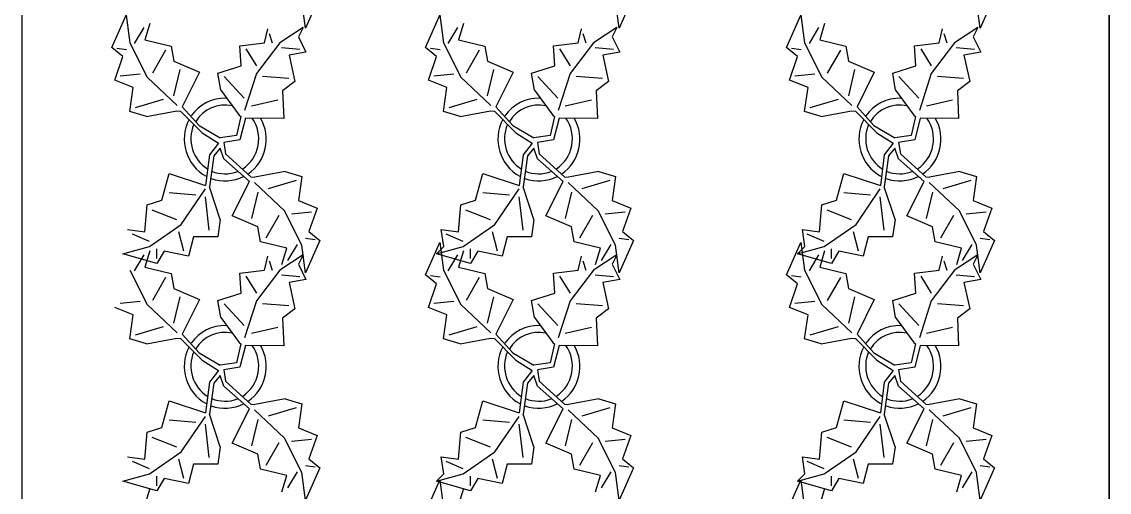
# Model space of a CAD drawing. Header units: inches. Extents: x 8624 to 20537, y 780 to 7738.
# Drawn here: x 17139.8 to 17297.6, y 1919.2 to 1987.5 of the extents above; entities that cross this region are included whole.
import ezdxf

# ---------------------------------------------------------------- set-up
doc = ezdxf.new("R2010")
doc.units = ezdxf.units.IN
doc.header["$MEASUREMENT"] = 0

msp = doc.modelspace()

# ---------------------------------------------------------------- linework, layer by layer
for p, q in [((17139.85, 2729.61), (17139.85, 1318.98)), ((17297.59, 2729.61), (17297.59, 1331.61))]:
    msp.add_line(p, q)
at = {"color": 73}
msp.add_line((17297.59, 1331.61), (17297.59, 2030.61), dxfattribs=at)
at = {"color": 114, "linetype": 'Continuous'}
for p, q in [((17183.09, 1991.29), (17181, 1986.58)), ((17228.59, 1991.29), (17226.5, 1986.58)), ((17280.96, 1991.29), (17278.87, 1986.58)), ((17181, 1986.58), (17180.49, 1990.58)), ((17226.5, 1986.58), (17225.99, 1990.58)), ((17278.87, 1986.58), (17278.36, 1990.58)), ((17152.92, 1983.77), (17155, 1988.48)), ((17155, 1988.48), (17155.51, 1984.48)), ((17198.42, 1983.77), (17200.5, 1988.48)), ((17200.5, 1988.48), (17201.01, 1984.48)), ((17250.79, 1983.77), (17252.88, 1988.48)), ((17252.88, 1988.48), (17253.39, 1984.48)), ((17156.21, 1984.38), (17157.61, 1986.68)), ((17158.41, 1987.28), (17157.71, 1984.88)), ((17175.05, 1984.47), (17175.52, 1986.48)), ((17180.66, 1986.67), (17177.29, 1984.46)), ((17180.66, 1986.67), (17179.98, 1985.33)), ((17201.71, 1984.38), (17203.11, 1986.68)), ((17203.91, 1987.28), (17203.21, 1984.88)), ((17220.55, 1984.47), (17221.02, 1986.48)), ((17226.16, 1986.67), (17222.79, 1984.46)), ((17226.16, 1986.67), (17225.48, 1985.33)), ((17254.09, 1984.38), (17255.48, 1986.68)), ((17256.28, 1987.28), (17255.59, 1984.88)), ((17272.93, 1984.47), (17273.39, 1986.48)), ((17278.53, 1986.67), (17275.16, 1984.46)), ((17278.53, 1986.67), (17277.85, 1985.33)), ((17155.51, 1984.48), (17158.02, 1979.48)), ((17157.71, 1984.88), (17161.51, 1983.99)), ((17171.47, 1984.05), (17175.05, 1984.47)), ((17177.29, 1984.46), (17173.9, 1980.01)), ((17175.73, 1985.81), (17176.17, 1984.47)), ((17179.98, 1985.33), (17181.08, 1983.09)), ((17201.01, 1984.48), (17203.52, 1979.48)), ((17203.21, 1984.88), (17207.01, 1983.99)), ((17216.97, 1984.05), (17220.55, 1984.47)), ((17222.79, 1984.46), (17219.4, 1980.01)), ((17221.23, 1985.81), (17221.67, 1984.47)), ((17225.48, 1985.33), (17226.58, 1983.09)), ((17253.39, 1984.48), (17255.9, 1979.48)), ((17255.59, 1984.88), (17259.39, 1983.99)), ((17269.35, 1984.05), (17272.93, 1984.47)), ((17275.16, 1984.46), (17271.78, 1980.01)), ((17273.61, 1985.81), (17274.04, 1984.47)), ((17277.85, 1985.33), (17278.95, 1983.09)), ((17154.52, 1982.47), (17152.92, 1983.77)), ((17153.62, 1983.67), (17155.02, 1983.48)), ((17160.72, 1983.39), (17158.82, 1980.08)), ((17161.51, 1983.99), (17161.92, 1981.79)), ((17171.67, 1981.15), (17171.47, 1984.05)), ((17172.36, 1983.6), (17173.91, 1981.13)), ((17177.51, 1983.78), (17180.19, 1983.54)), ((17181.08, 1983.09), (17178.62, 1982.66)), ((17200.02, 1982.47), (17198.42, 1983.77)), ((17199.12, 1983.67), (17200.52, 1983.48)), ((17206.22, 1983.39), (17204.32, 1980.08)), ((17207.01, 1983.99), (17207.42, 1981.79)), ((17217.17, 1981.15), (17216.97, 1984.05)), ((17217.86, 1983.6), (17219.41, 1981.13)), ((17223.01, 1983.78), (17225.69, 1983.54)), ((17226.58, 1983.09), (17224.12, 1982.66)), ((17252.39, 1982.47), (17250.79, 1983.77)), ((17251.49, 1983.67), (17252.89, 1983.48)), ((17258.59, 1983.39), (17256.7, 1980.08)), ((17259.39, 1983.99), (17259.79, 1981.79)), ((17269.55, 1981.15), (17269.35, 1984.05)), ((17270.24, 1983.6), (17271.78, 1981.13)), ((17275.38, 1983.78), (17278.06, 1983.54)), ((17278.95, 1983.09), (17276.49, 1982.66)), ((17153.33, 1979.07), (17154.52, 1982.47)), ((17161.92, 1981.79), (17165.62, 1980.2)), ((17178.62, 1982.66), (17179.48, 1978.85)), ((17198.83, 1979.07), (17200.02, 1982.47)), ((17207.42, 1981.79), (17211.12, 1980.2)), ((17224.12, 1982.66), (17224.98, 1978.85)), ((17251.2, 1979.07), (17252.39, 1982.47)), ((17259.79, 1981.79), (17263.5, 1980.2)), ((17276.49, 1982.66), (17277.36, 1978.85)), ((17154.12, 1979.67), (17157.02, 1979.98)), ((17161.93, 1976.79), (17162.82, 1980.59)), ((17165.62, 1980.2), (17163.13, 1975.19)), ((17168.31, 1980.05), (17171.67, 1981.15)), ((17168.74, 1977.59), (17168.31, 1980.05)), ((17173.9, 1980.01), (17172.17, 1974.66)), ((17199.62, 1979.67), (17202.52, 1979.98)), ((17207.43, 1976.79), (17208.32, 1980.59)), ((17211.12, 1980.2), (17208.63, 1975.19)), ((17213.81, 1980.05), (17217.17, 1981.15)), ((17214.24, 1977.59), (17213.81, 1980.05)), ((17219.4, 1980.01), (17217.67, 1974.66)), ((17252, 1979.67), (17254.9, 1979.98)), ((17259.8, 1976.79), (17260.7, 1980.59)), ((17263.5, 1980.2), (17261.01, 1975.19)), ((17266.19, 1980.05), (17269.55, 1981.15)), ((17266.61, 1977.59), (17266.19, 1980.05)), ((17271.78, 1980.01), (17270.05, 1974.66)), ((17156.03, 1977.98), (17153.33, 1979.07)), ((17158.02, 1979.48), (17162.37, 1975.37)), ((17169.2, 1979.6), (17172.09, 1976.45)), ((17178.59, 1979.3), (17174.79, 1979.56)), ((17179.48, 1978.85), (17177.68, 1977.52)), ((17201.53, 1977.98), (17198.83, 1979.07)), ((17203.52, 1979.48), (17207.87, 1975.37)), ((17214.7, 1979.6), (17217.59, 1976.45)), ((17224.09, 1979.3), (17220.29, 1979.56)), ((17224.98, 1978.85), (17223.18, 1977.52)), ((17253.9, 1977.98), (17251.2, 1979.07)), ((17255.9, 1979.48), (17260.24, 1975.37)), ((17267.08, 1979.6), (17269.96, 1976.45)), ((17276.47, 1979.3), (17272.67, 1979.56)), ((17277.36, 1978.85), (17275.56, 1977.52)), ((17155.54, 1974.48), (17156.03, 1977.98)), ((17168.74, 1977.59), (17171.4, 1973.99)), ((17177.68, 1977.52), (17177.88, 1973.5)), ((17201.04, 1974.48), (17201.53, 1977.98)), ((17214.24, 1977.59), (17216.9, 1973.99)), ((17223.18, 1977.52), (17223.38, 1973.5)), ((17253.41, 1974.48), (17253.9, 1977.98)), ((17266.61, 1977.59), (17269.27, 1973.99)), ((17275.56, 1977.52), (17275.75, 1973.5)), ((17156.33, 1975.08), (17160.43, 1976.29)), ((17165.57, 1972.49), (17163.13, 1975.19)), ((17173.19, 1975.32), (17177, 1976.19)), ((17201.83, 1975.08), (17205.93, 1976.29)), ((17211.07, 1972.49), (17208.63, 1975.19)), ((17218.69, 1975.32), (17222.5, 1976.19)), ((17254.21, 1975.08), (17258.31, 1976.29)), ((17263.44, 1972.49), (17261.01, 1975.19)), ((17271.07, 1975.32), (17274.88, 1976.19)), ((17157.94, 1973.78), (17155.54, 1974.48)), ((17157.94, 1973.78), (17162.34, 1974.59)), ((17162.34, 1974.59), (17162.9, 1974.53)), ((17162.9, 1974.53), (17166.02, 1971.4)), ((17171.62, 1973.77), (17170.98, 1971)), ((17171.4, 1973.99), (17171.62, 1973.77)), ((17172.29, 1973.54), (17171.5, 1970.39)), ((17177.88, 1973.5), (17172.29, 1973.54)), ((17203.44, 1973.78), (17201.04, 1974.48)), ((17203.44, 1973.78), (17207.84, 1974.59)), ((17207.84, 1974.59), (17208.4, 1974.53)), ((17208.4, 1974.53), (17211.52, 1971.4)), ((17217.12, 1973.77), (17216.48, 1971)), ((17216.9, 1973.99), (17217.12, 1973.77)), ((17217.79, 1973.54), (17217, 1970.39)), ((17223.38, 1973.5), (17217.79, 1973.54)), ((17255.81, 1973.78), (17253.41, 1974.48)), ((17255.81, 1973.78), (17260.21, 1974.59)), ((17260.21, 1974.59), (17260.78, 1974.53)), ((17260.78, 1974.53), (17263.9, 1971.4)), ((17269.49, 1973.77), (17268.85, 1971)), ((17269.27, 1973.99), (17269.49, 1973.77)), ((17270.16, 1973.54), (17269.37, 1970.39)), ((17275.75, 1973.5), (17270.16, 1973.54)), ((17165.57, 1972.49), (17168.63, 1970.69)), ((17211.07, 1972.49), (17214.13, 1970.69)), ((17263.44, 1972.49), (17266.5, 1970.69)), ((17166.02, 1971.4), (17168.37, 1969.88)), ((17170.98, 1971), (17168.63, 1970.69)), ((17171.5, 1970.39), (17169.15, 1969.98)), ((17170.98, 1971), (17170.98, 1971)), ((17211.52, 1971.4), (17213.87, 1969.88)), ((17216.48, 1971), (17214.13, 1970.69)), ((17217, 1970.39), (17214.65, 1969.98)), ((17216.48, 1971), (17216.48, 1971)), ((17263.9, 1971.4), (17266.24, 1969.88)), ((17268.85, 1971), (17266.5, 1970.69)), ((17269.37, 1970.39), (17267.03, 1969.98)), ((17268.85, 1971), (17268.85, 1971)), ((17168.37, 1969.88), (17167.09, 1968.22)), ((17168.63, 1969.17), (17167.72, 1968.05)), ((17169.15, 1967.64), (17168.63, 1969.17)), ((17169.15, 1969.98), (17169.41, 1968.35)), ((17213.87, 1969.88), (17212.59, 1968.22)), ((17214.13, 1969.17), (17213.22, 1968.05)), ((17214.65, 1967.64), (17214.13, 1969.17)), ((17214.65, 1969.98), (17214.91, 1968.35)), ((17266.24, 1969.88), (17264.96, 1968.22)), ((17266.5, 1969.17), (17265.59, 1968.05)), ((17267.03, 1967.64), (17266.5, 1969.17)), ((17267.03, 1969.98), (17267.29, 1968.35)), ((17167.09, 1968.22), (17166.52, 1963.76)), ((17167.72, 1968.05), (17167.07, 1963.57)), ((17172.87, 1964.36), (17169.15, 1967.64)), ((17169.41, 1968.35), (17173.1, 1965.03)), ((17212.59, 1968.22), (17212.02, 1963.76)), ((17213.22, 1968.05), (17212.57, 1963.57)), ((17218.37, 1964.36), (17214.65, 1967.64)), ((17214.91, 1968.35), (17218.6, 1965.03)), ((17264.96, 1968.22), (17264.39, 1963.76)), ((17265.59, 1968.05), (17264.94, 1963.57)), ((17270.74, 1964.36), (17267.03, 1967.64)), ((17267.29, 1968.35), (17270.97, 1965.03)), ((17160.16, 1961.64), (17161.22, 1965.52)), ((17161.22, 1965.52), (17166.52, 1963.76)), ((17178.06, 1965.78), (17173.67, 1964.97)), ((17178.06, 1965.78), (17180.47, 1965.08)), ((17205.66, 1961.64), (17206.72, 1965.52)), ((17206.72, 1965.52), (17212.02, 1963.76)), ((17223.56, 1965.78), (17219.17, 1964.97)), ((17223.56, 1965.78), (17225.97, 1965.08)), ((17258.03, 1961.64), (17259.09, 1965.52)), ((17259.09, 1965.52), (17264.39, 1963.76)), ((17275.94, 1965.78), (17271.54, 1964.97)), ((17275.94, 1965.78), (17278.34, 1965.08)), ((17170.38, 1959.36), (17172.87, 1964.36)), ((17173.1, 1965.03), (17173.67, 1964.97)), ((17177.98, 1960.08), (17173.59, 1964.18)), ((17179.67, 1964.48), (17175.57, 1963.27)), ((17180.47, 1965.08), (17179.97, 1961.58)), ((17215.88, 1959.36), (17218.37, 1964.36)), ((17218.6, 1965.03), (17219.17, 1964.97)), ((17223.48, 1960.08), (17219.09, 1964.18)), ((17225.17, 1964.48), (17221.07, 1963.27)), ((17225.97, 1965.08), (17225.47, 1961.58)), ((17268.25, 1959.36), (17270.74, 1964.36)), ((17270.97, 1965.03), (17271.54, 1964.97)), ((17275.85, 1960.08), (17271.46, 1964.18)), ((17277.54, 1964.48), (17273.44, 1963.27)), ((17278.34, 1965.08), (17277.85, 1961.58)), ((17165.11, 1962.34), (17161.22, 1962.7)), ((17162.98, 1958.1), (17166.51, 1963.25)), ((17168.64, 1958.81), (17167.07, 1963.57)), ((17174.07, 1962.77), (17173.18, 1958.96)), ((17210.61, 1962.34), (17206.72, 1962.7)), ((17208.48, 1958.1), (17212.01, 1963.25)), ((17214.14, 1958.81), (17212.57, 1963.57)), ((17219.57, 1962.77), (17218.68, 1958.96)), ((17262.98, 1962.34), (17259.09, 1962.7)), ((17260.86, 1958.1), (17264.38, 1963.25)), ((17266.52, 1958.81), (17264.94, 1963.57)), ((17271.94, 1962.77), (17271.05, 1958.96)), ((17157.68, 1957.04), (17158.03, 1960.93)), ((17158.03, 1960.93), (17160.16, 1961.64)), ((17166.44, 1962.11), (17167.01, 1957.27)), ((17179.97, 1961.58), (17182.68, 1960.49)), ((17203.18, 1957.04), (17203.53, 1960.93)), ((17203.53, 1960.93), (17205.66, 1961.64)), ((17211.94, 1962.11), (17212.51, 1957.27)), ((17225.47, 1961.58), (17228.18, 1960.49)), ((17255.56, 1957.04), (17255.91, 1960.93)), ((17255.91, 1960.93), (17258.03, 1961.64)), ((17264.31, 1962.11), (17264.89, 1957.27)), ((17277.85, 1961.58), (17280.55, 1960.49)), ((17158.74, 1960.22), (17162.28, 1958.81)), ((17174.08, 1957.77), (17170.38, 1959.36)), ((17175.29, 1956.17), (17177.18, 1959.47)), ((17180.49, 1955.08), (17177.98, 1960.08)), ((17181.88, 1959.88), (17178.98, 1959.58)), ((17182.68, 1960.49), (17181.48, 1957.08)), ((17204.24, 1960.22), (17207.78, 1958.81)), ((17219.58, 1957.77), (17215.88, 1959.36)), ((17220.79, 1956.17), (17222.68, 1959.47)), ((17225.99, 1955.08), (17223.48, 1960.08)), ((17227.38, 1959.88), (17224.48, 1959.58)), ((17228.18, 1960.49), (17226.98, 1957.08)), ((17256.62, 1960.22), (17260.15, 1958.81)), ((17271.96, 1957.77), (17268.25, 1959.36)), ((17273.16, 1956.17), (17275.05, 1959.47)), ((17278.36, 1955.08), (17275.85, 1960.08)), ((17279.75, 1959.88), (17276.85, 1959.58)), ((17280.55, 1960.49), (17279.36, 1957.08)), ((17158.39, 1954.92), (17162.98, 1958.1)), ((17168.64, 1958.81), (17168.29, 1956.33)), ((17174.49, 1955.57), (17174.08, 1957.77)), ((17203.89, 1954.92), (17208.48, 1958.1)), ((17214.14, 1958.81), (17213.79, 1956.33)), ((17219.99, 1955.57), (17219.58, 1957.77)), ((17256.26, 1954.92), (17260.86, 1958.1)), ((17266.52, 1958.81), (17266.16, 1956.33)), ((17272.36, 1955.57), (17271.96, 1957.77)), ((17155.21, 1957.39), (17157.68, 1957.04)), ((17158.39, 1955.62), (17155.91, 1956.69)), ((17163.34, 1954.21), (17162.63, 1957.04)), ((17164.75, 1956.33), (17164.05, 1953.5)), ((17168.29, 1956.33), (17164.75, 1956.33)), ((17182.39, 1955.89), (17180.99, 1956.08)), ((17181.48, 1957.08), (17183.09, 1955.79)), ((17200.71, 1957.39), (17203.18, 1957.04)), ((17201.06, 1954.92), (17200.71, 1957.39)), ((17203.89, 1955.62), (17201.41, 1956.69)), ((17208.84, 1954.21), (17208.13, 1957.04)), ((17210.25, 1956.33), (17209.55, 1953.5)), ((17213.79, 1956.33), (17210.25, 1956.33)), ((17227.89, 1955.89), (17226.49, 1956.08)), ((17226.98, 1957.08), (17228.59, 1955.79)), ((17253.08, 1957.39), (17255.56, 1957.04)), ((17253.43, 1954.92), (17253.08, 1957.39)), ((17256.26, 1955.62), (17253.79, 1956.69)), ((17261.21, 1954.21), (17260.5, 1957.04)), ((17262.63, 1956.33), (17261.92, 1953.5)), ((17266.16, 1956.33), (17262.63, 1956.33)), ((17280.26, 1955.89), (17278.86, 1956.08)), ((17279.36, 1957.08), (17280.96, 1955.79)), ((17154.5, 1953.86), (17158.39, 1954.92)), ((17159.45, 1953.15), (17159.45, 1954.56)), ((17178.29, 1954.68), (17174.49, 1955.57)), ((17177.59, 1952.27), (17178.29, 1954.68)), ((17179.79, 1955.18), (17178.39, 1952.88)), ((17181, 1951.08), (17180.49, 1955.08)), ((17183.09, 1955.79), (17181, 1951.08)), ((17198.42, 1950.77), (17200.5, 1955.48)), ((17200, 1953.86), (17203.89, 1954.92)), ((17200, 1953.86), (17201.06, 1954.92)), ((17200.5, 1955.48), (17201.01, 1951.48)), ((17204.95, 1953.15), (17204.95, 1954.56)), ((17223.79, 1954.68), (17219.99, 1955.57)), ((17223.09, 1952.27), (17223.79, 1954.68)), ((17225.29, 1955.18), (17223.89, 1952.88)), ((17226.5, 1951.08), (17225.99, 1955.08)), ((17228.59, 1955.79), (17226.5, 1951.08)), ((17250.79, 1950.77), (17252.88, 1955.48)), ((17252.37, 1953.86), (17256.26, 1954.92)), ((17252.37, 1953.86), (17253.43, 1954.92)), ((17252.88, 1955.48), (17253.39, 1951.48)), ((17257.32, 1953.15), (17257.32, 1954.56)), ((17276.16, 1954.68), (17272.36, 1955.57)), ((17275.47, 1952.27), (17276.16, 1954.68)), ((17277.66, 1955.18), (17276.27, 1952.88)), ((17278.87, 1951.08), (17278.36, 1955.08)), ((17280.96, 1955.79), (17278.87, 1951.08)), ((17159.45, 1952.44), (17154.5, 1953.86)), ((17156.21, 1951.38), (17157.61, 1953.68)), ((17158.41, 1954.28), (17157.71, 1951.88)), ((17160.51, 1954.21), (17159.45, 1952.44)), ((17164.05, 1953.5), (17160.51, 1954.21)), ((17175.05, 1951.47), (17175.52, 1953.48)), ((17180.66, 1953.67), (17177.29, 1951.46)), ((17180.66, 1953.67), (17179.98, 1952.33)), ((17204.95, 1952.44), (17200, 1953.86)), ((17201.71, 1951.38), (17203.11, 1953.68)), ((17203.91, 1954.28), (17203.21, 1951.88)), ((17206.01, 1954.21), (17204.95, 1952.44)), ((17209.55, 1953.5), (17206.01, 1954.21)), ((17220.55, 1951.47), (17221.02, 1953.48)), ((17226.16, 1953.67), (17222.79, 1951.46)), ((17226.16, 1953.67), (17225.48, 1952.33)), ((17257.32, 1952.44), (17252.37, 1953.86)), ((17254.09, 1951.38), (17255.48, 1953.68)), ((17256.28, 1954.28), (17255.59, 1951.88)), ((17258.38, 1954.21), (17257.32, 1952.44)), ((17261.92, 1953.5), (17258.38, 1954.21)), ((17272.93, 1951.47), (17273.39, 1953.48)), ((17278.53, 1953.67), (17275.16, 1951.46)), ((17278.53, 1953.67), (17277.85, 1952.33)), ((17155.51, 1951.48), (17158.02, 1946.48)), ((17157.71, 1951.88), (17161.51, 1950.99)), ((17171.47, 1951.05), (17175.05, 1951.47)), ((17177.29, 1951.46), (17173.9, 1947.01)), ((17175.73, 1952.81), (17176.17, 1951.47)), ((17179.98, 1952.33), (17181.08, 1950.09)), ((17201.01, 1951.48), (17203.52, 1946.48)), ((17203.21, 1951.88), (17207.01, 1950.99)), ((17216.97, 1951.05), (17220.55, 1951.47)), ((17222.79, 1951.46), (17219.4, 1947.01)), ((17221.23, 1952.81), (17221.67, 1951.47)), ((17225.48, 1952.33), (17226.58, 1950.09)), ((17253.39, 1951.48), (17255.9, 1946.48)), ((17255.59, 1951.88), (17259.39, 1950.99)), ((17269.35, 1951.05), (17272.93, 1951.47)), ((17275.16, 1951.46), (17271.78, 1947.01)), ((17273.61, 1952.81), (17274.04, 1951.47)), ((17277.85, 1952.33), (17278.95, 1950.09)), ((17160.72, 1950.39), (17158.82, 1947.08)), ((17161.51, 1950.99), (17161.92, 1948.79)), ((17171.67, 1948.15), (17171.47, 1951.05)), ((17172.36, 1950.6), (17173.91, 1948.13)), ((17177.51, 1950.78), (17180.19, 1950.54)), ((17181.08, 1950.09), (17178.62, 1949.66)), ((17200.02, 1949.47), (17198.42, 1950.77)), ((17199.12, 1950.67), (17200.52, 1950.48)), ((17206.22, 1950.39), (17204.32, 1947.08)), ((17207.01, 1950.99), (17207.42, 1948.79)), ((17217.17, 1948.15), (17216.97, 1951.05)), ((17217.86, 1950.6), (17219.41, 1948.13)), ((17223.01, 1950.78), (17225.69, 1950.54)), ((17226.58, 1950.09), (17224.12, 1949.66)), ((17252.39, 1949.47), (17250.79, 1950.77)), ((17251.49, 1950.67), (17252.89, 1950.48)), ((17258.59, 1950.39), (17256.7, 1947.08)), ((17259.39, 1950.99), (17259.79, 1948.79)), ((17269.55, 1948.15), (17269.35, 1951.05)), ((17270.24, 1950.6), (17271.78, 1948.13)), ((17275.38, 1950.78), (17278.06, 1950.54)), ((17278.95, 1950.09), (17276.49, 1949.66)), ((17161.92, 1948.79), (17165.62, 1947.2)), ((17168.31, 1947.05), (17171.67, 1948.15)), ((17178.62, 1949.66), (17179.48, 1945.85)), ((17198.83, 1946.07), (17200.02, 1949.47)), ((17207.42, 1948.79), (17211.12, 1947.2)), ((17213.81, 1947.05), (17217.17, 1948.15)), ((17224.12, 1949.66), (17224.98, 1945.85)), ((17251.2, 1946.07), (17252.39, 1949.47)), ((17259.79, 1948.79), (17263.5, 1947.2)), ((17266.19, 1947.05), (17269.55, 1948.15)), ((17276.49, 1949.66), (17277.36, 1945.85)), ((17154.12, 1946.67), (17157.02, 1946.98)), ((17161.93, 1943.79), (17162.82, 1947.59)), ((17165.62, 1947.2), (17163.13, 1942.19)), ((17168.74, 1944.59), (17168.31, 1947.05)), ((17169.2, 1946.6), (17172.09, 1943.45)), ((17173.9, 1947.01), (17172.17, 1941.66)), ((17199.62, 1946.67), (17202.52, 1946.98)), ((17207.43, 1943.79), (17208.32, 1947.59)), ((17211.12, 1947.2), (17208.63, 1942.19)), ((17214.24, 1944.59), (17213.81, 1947.05)), ((17214.7, 1946.6), (17217.59, 1943.45)), ((17219.4, 1947.01), (17217.67, 1941.66)), ((17252, 1946.67), (17254.9, 1946.98)), ((17259.8, 1943.79), (17260.7, 1947.59)), ((17263.5, 1947.2), (17261.01, 1942.19)), ((17266.61, 1944.59), (17266.19, 1947.05)), ((17267.08, 1946.6), (17269.96, 1943.45)), ((17271.78, 1947.01), (17270.05, 1941.66)), ((17156.03, 1944.98), (17153.33, 1946.07)), ((17158.02, 1946.48), (17162.37, 1942.37)), ((17178.59, 1946.3), (17174.79, 1946.56)), ((17179.48, 1945.85), (17177.68, 1944.52)), ((17201.53, 1944.98), (17198.83, 1946.07)), ((17203.52, 1946.48), (17207.87, 1942.37)), ((17224.09, 1946.3), (17220.29, 1946.56)), ((17224.98, 1945.85), (17223.18, 1944.52)), ((17253.9, 1944.98), (17251.2, 1946.07)), ((17255.9, 1946.48), (17260.24, 1942.37)), ((17276.47, 1946.3), (17272.67, 1946.56)), ((17277.36, 1945.85), (17275.56, 1944.52)), ((17155.54, 1941.48), (17156.03, 1944.98)), ((17168.74, 1944.59), (17171.4, 1940.99)), ((17177.68, 1944.52), (17177.88, 1940.5)), ((17201.04, 1941.48), (17201.53, 1944.98)), ((17214.24, 1944.59), (17216.9, 1940.99)), ((17223.18, 1944.52), (17223.38, 1940.5)), ((17253.41, 1941.48), (17253.9, 1944.98)), ((17266.61, 1944.59), (17269.27, 1940.99)), ((17275.56, 1944.52), (17275.75, 1940.5)), ((17156.33, 1942.08), (17160.43, 1943.29)), ((17165.57, 1939.49), (17163.13, 1942.19)), ((17173.19, 1942.32), (17177, 1943.19)), ((17201.83, 1942.08), (17205.93, 1943.29)), ((17211.07, 1939.49), (17208.63, 1942.19)), ((17218.69, 1942.32), (17222.5, 1943.19)), ((17254.21, 1942.08), (17258.31, 1943.29)), ((17263.44, 1939.49), (17261.01, 1942.19)), ((17271.07, 1942.32), (17274.88, 1943.19)), ((17157.94, 1940.78), (17155.54, 1941.48)), ((17157.94, 1940.78), (17162.34, 1941.59)), ((17162.34, 1941.59), (17162.9, 1941.53)), ((17162.9, 1941.53), (17166.02, 1938.4)), ((17171.62, 1940.77), (17170.98, 1938)), ((17171.4, 1940.99), (17171.62, 1940.77)), ((17172.29, 1940.54), (17171.5, 1937.39)), ((17177.88, 1940.5), (17172.29, 1940.54)), ((17203.44, 1940.78), (17201.04, 1941.48)), ((17203.44, 1940.78), (17207.84, 1941.59)), ((17207.84, 1941.59), (17208.4, 1941.53)), ((17208.4, 1941.53), (17211.52, 1938.4)), ((17217.12, 1940.77), (17216.48, 1938)), ((17216.9, 1940.99), (17217.12, 1940.77)), ((17217.79, 1940.54), (17217, 1937.39)), ((17223.38, 1940.5), (17217.79, 1940.54)), ((17255.81, 1940.78), (17253.41, 1941.48)), ((17255.81, 1940.78), (17260.21, 1941.59)), ((17260.21, 1941.59), (17260.78, 1941.53)), ((17260.78, 1941.53), (17263.9, 1938.4)), ((17269.49, 1940.77), (17268.85, 1938)), ((17269.27, 1940.99), (17269.49, 1940.77)), ((17270.16, 1940.54), (17269.37, 1937.39)), ((17275.75, 1940.5), (17270.16, 1940.54)), ((17165.57, 1939.49), (17168.63, 1937.69)), ((17211.07, 1939.49), (17214.13, 1937.69)), ((17263.44, 1939.49), (17266.5, 1937.69)), ((17166.02, 1938.4), (17168.37, 1936.88)), ((17170.98, 1938), (17168.63, 1937.69)), ((17171.5, 1937.39), (17169.15, 1936.98)), ((17170.98, 1938), (17170.98, 1938)), ((17211.52, 1938.4), (17213.87, 1936.88)), ((17216.48, 1938), (17214.13, 1937.69)), ((17217, 1937.39), (17214.65, 1936.98)), ((17216.48, 1938), (17216.48, 1938)), ((17263.9, 1938.4), (17266.24, 1936.88)), ((17268.85, 1938), (17266.5, 1937.69)), ((17269.37, 1937.39), (17267.03, 1936.98)), ((17268.85, 1938), (17268.85, 1938)), ((17168.37, 1936.88), (17167.09, 1935.22)), ((17168.63, 1936.17), (17167.72, 1935.05)), ((17169.15, 1934.64), (17168.63, 1936.17)), ((17169.15, 1936.98), (17169.41, 1935.35)), ((17213.87, 1936.88), (17212.59, 1935.22)), ((17214.13, 1936.17), (17213.22, 1935.05)), ((17214.65, 1934.64), (17214.13, 1936.17)), ((17214.65, 1936.98), (17214.91, 1935.35)), ((17266.24, 1936.88), (17264.96, 1935.22)), ((17266.5, 1936.17), (17265.59, 1935.05)), ((17267.03, 1934.64), (17266.5, 1936.17)), ((17267.03, 1936.98), (17267.29, 1935.35)), ((17167.09, 1935.22), (17166.52, 1930.76)), ((17167.72, 1935.05), (17167.07, 1930.57)), ((17172.87, 1931.36), (17169.15, 1934.64)), ((17169.41, 1935.35), (17173.1, 1932.03)), ((17212.59, 1935.22), (17212.02, 1930.76)), ((17213.22, 1935.05), (17212.57, 1930.57)), ((17218.37, 1931.36), (17214.65, 1934.64)), ((17214.91, 1935.35), (17218.6, 1932.03)), ((17264.96, 1935.22), (17264.39, 1930.76)), ((17265.59, 1935.05), (17264.94, 1930.57)), ((17270.74, 1931.36), (17267.03, 1934.64)), ((17267.29, 1935.35), (17270.97, 1932.03)), ((17160.16, 1928.64), (17161.22, 1932.52)), ((17161.22, 1932.52), (17166.52, 1930.76)), ((17178.06, 1932.78), (17173.67, 1931.97)), ((17178.06, 1932.78), (17180.47, 1932.08)), ((17205.66, 1928.64), (17206.72, 1932.52)), ((17206.72, 1932.52), (17212.02, 1930.76)), ((17223.56, 1932.78), (17219.17, 1931.97)), ((17223.56, 1932.78), (17225.97, 1932.08)), ((17258.03, 1928.64), (17259.09, 1932.52)), ((17259.09, 1932.52), (17264.39, 1930.76)), ((17275.94, 1932.78), (17271.54, 1931.97)), ((17275.94, 1932.78), (17278.34, 1932.08)), ((17170.38, 1926.36), (17172.87, 1931.36)), ((17173.1, 1932.03), (17173.67, 1931.97)), ((17177.98, 1927.08), (17173.59, 1931.18)), ((17179.67, 1931.48), (17175.57, 1930.27)), ((17180.47, 1932.08), (17179.97, 1928.58)), ((17215.88, 1926.36), (17218.37, 1931.36)), ((17218.6, 1932.03), (17219.17, 1931.97)), ((17223.48, 1927.08), (17219.09, 1931.18)), ((17225.17, 1931.48), (17221.07, 1930.27)), ((17225.97, 1932.08), (17225.47, 1928.58)), ((17268.25, 1926.36), (17270.74, 1931.36)), ((17270.97, 1932.03), (17271.54, 1931.97)), ((17275.85, 1927.08), (17271.46, 1931.18)), ((17277.54, 1931.48), (17273.44, 1930.27)), ((17278.34, 1932.08), (17277.85, 1928.58)), ((17165.11, 1929.34), (17161.22, 1929.7)), ((17162.98, 1925.1), (17166.51, 1930.25)), ((17168.64, 1925.81), (17167.07, 1930.57)), ((17174.07, 1929.77), (17173.18, 1925.96)), ((17210.61, 1929.34), (17206.72, 1929.7)), ((17208.48, 1925.1), (17212.01, 1930.25)), ((17214.14, 1925.81), (17212.57, 1930.57)), ((17219.57, 1929.77), (17218.68, 1925.96)), ((17262.98, 1929.34), (17259.09, 1929.7)), ((17260.86, 1925.1), (17264.38, 1930.25)), ((17266.52, 1925.81), (17264.94, 1930.57)), ((17271.94, 1929.77), (17271.05, 1925.96)), ((17157.68, 1924.04), (17158.03, 1927.93)), ((17158.03, 1927.93), (17160.16, 1928.64)), ((17166.44, 1929.11), (17167.01, 1924.27)), ((17179.97, 1928.58), (17182.68, 1927.49)), ((17203.18, 1924.04), (17203.53, 1927.93)), ((17203.53, 1927.93), (17205.66, 1928.64)), ((17211.94, 1929.11), (17212.51, 1924.27)), ((17225.47, 1928.58), (17228.18, 1927.49)), ((17255.56, 1924.04), (17255.91, 1927.93)), ((17255.91, 1927.93), (17258.03, 1928.64)), ((17264.31, 1929.11), (17264.89, 1924.27)), ((17277.85, 1928.58), (17280.55, 1927.49)), ((17158.74, 1927.22), (17162.28, 1925.81)), ((17174.08, 1924.77), (17170.38, 1926.36)), ((17175.29, 1923.17), (17177.18, 1926.47)), ((17180.49, 1922.08), (17177.98, 1927.08)), ((17181.88, 1926.88), (17178.98, 1926.58)), ((17182.68, 1927.49), (17181.48, 1924.08)), ((17204.24, 1927.22), (17207.78, 1925.81)), ((17219.58, 1924.77), (17215.88, 1926.36)), ((17220.79, 1923.17), (17222.68, 1926.47)), ((17225.99, 1922.08), (17223.48, 1927.08)), ((17227.38, 1926.88), (17224.48, 1926.58)), ((17228.18, 1927.49), (17226.98, 1924.08)), ((17256.62, 1927.22), (17260.15, 1925.81)), ((17271.96, 1924.77), (17268.25, 1926.36)), ((17273.16, 1923.17), (17275.05, 1926.47)), ((17278.36, 1922.08), (17275.85, 1927.08)), ((17279.75, 1926.88), (17276.85, 1926.58)), ((17280.55, 1927.49), (17279.36, 1924.08)), ((17158.39, 1921.92), (17162.98, 1925.1)), ((17168.64, 1925.81), (17168.29, 1923.33)), ((17174.49, 1922.57), (17174.08, 1924.77)), ((17203.89, 1921.92), (17208.48, 1925.1)), ((17214.14, 1925.81), (17213.79, 1923.33)), ((17219.99, 1922.57), (17219.58, 1924.77)), ((17256.26, 1921.92), (17260.86, 1925.1)), ((17266.52, 1925.81), (17266.16, 1923.33)), ((17272.36, 1922.57), (17271.96, 1924.77)), ((17155.21, 1924.39), (17157.68, 1924.04)), ((17158.39, 1922.62), (17155.91, 1923.69)), ((17163.34, 1921.21), (17162.63, 1924.04)), ((17164.75, 1923.33), (17164.05, 1920.5)), ((17168.29, 1923.33), (17164.75, 1923.33)), ((17182.39, 1922.89), (17180.99, 1923.08)), ((17181.48, 1924.08), (17183.09, 1922.79)), ((17200.71, 1924.39), (17203.18, 1924.04)), ((17201.06, 1921.92), (17200.71, 1924.39)), ((17203.89, 1922.62), (17201.41, 1923.69)), ((17208.84, 1921.21), (17208.13, 1924.04)), ((17210.25, 1923.33), (17209.55, 1920.5)), ((17213.79, 1923.33), (17210.25, 1923.33)), ((17227.89, 1922.89), (17226.49, 1923.08)), ((17226.98, 1924.08), (17228.59, 1922.79)), ((17253.08, 1924.39), (17255.56, 1924.04)), ((17253.43, 1921.92), (17253.08, 1924.39)), ((17256.26, 1922.62), (17253.79, 1923.69)), ((17261.21, 1921.21), (17260.5, 1924.04)), ((17262.63, 1923.33), (17261.92, 1920.5)), ((17266.16, 1923.33), (17262.63, 1923.33)), ((17280.26, 1922.89), (17278.86, 1923.08)), ((17279.36, 1924.08), (17280.96, 1922.79)), ((17154.5, 1920.86), (17158.39, 1921.92)), ((17159.45, 1920.15), (17159.45, 1921.56)), ((17178.29, 1921.68), (17174.49, 1922.57)), ((17177.59, 1919.27), (17178.29, 1921.68)), ((17179.79, 1922.18), (17178.39, 1919.88)), ((17181, 1918.08), (17180.49, 1922.08)), ((17183.09, 1922.79), (17181, 1918.08)), ((17200, 1920.86), (17203.89, 1921.92)), ((17200, 1920.86), (17201.06, 1921.92)), ((17204.95, 1920.15), (17204.95, 1921.56)), ((17223.79, 1921.68), (17219.99, 1922.57)), ((17223.09, 1919.27), (17223.79, 1921.68)), ((17225.29, 1922.18), (17223.89, 1919.88)), ((17226.5, 1918.08), (17225.99, 1922.08)), ((17228.59, 1922.79), (17226.5, 1918.08)), ((17252.37, 1920.86), (17256.26, 1921.92)), ((17252.37, 1920.86), (17253.43, 1921.92)), ((17257.32, 1920.15), (17257.32, 1921.56)), ((17276.16, 1921.68), (17272.36, 1922.57)), ((17275.47, 1919.27), (17276.16, 1921.68)), ((17277.66, 1922.18), (17276.27, 1919.88)), ((17278.87, 1918.08), (17278.36, 1922.08)), ((17280.96, 1922.79), (17278.87, 1918.08)), ((17159.45, 1919.44), (17154.5, 1920.86)), ((17158.41, 1919.78), (17157.71, 1917.38)), ((17160.51, 1921.21), (17159.45, 1919.44)), ((17164.05, 1920.5), (17160.51, 1921.21)), ((17198.42, 1916.27), (17200.5, 1920.98)), ((17204.95, 1919.44), (17200, 1920.86)), ((17200.5, 1920.98), (17201.01, 1916.98)), ((17203.91, 1919.78), (17203.21, 1917.38)), ((17206.01, 1921.21), (17204.95, 1919.44)), ((17209.55, 1920.5), (17206.01, 1921.21)), ((17250.79, 1916.27), (17252.88, 1920.98)), ((17257.32, 1919.44), (17252.37, 1920.86)), ((17252.88, 1920.98), (17253.39, 1916.98)), ((17256.28, 1919.78), (17255.59, 1917.38)), ((17258.38, 1921.21), (17257.32, 1919.44)), ((17261.92, 1920.5), (17258.38, 1921.21))]:
    msp.add_line(p, q, dxfattribs=at)
for centre, radius, start, end in [((17169.35, 1970.44), 6, 88.6147, 145.1169), ((17169.35, 1970.44), 5, 78.1647, 148.6725), ((17214.85, 1970.44), 6, 88.6147, 145.1169), ((17214.85, 1970.44), 5, 78.1647, 148.6725), ((17267.22, 1970.44), 6, 88.6147, 145.1169), ((17267.22, 1970.44), 5, 78.1647, 148.6725), ((17168.98, 1970.53), 5.25, 303.8219, 34.9414), ((17169.18, 1970.47), 6.13, 304.3757, 30.1028), ((17214.48, 1970.53), 5.25, 303.8219, 34.9414), ((17214.68, 1970.47), 6.13, 304.3757, 30.1028), ((17266.85, 1970.53), 5.25, 303.8219, 34.9414), ((17267.06, 1970.47), 6.13, 304.3757, 30.1028), ((17169.57, 1970.49), 6.15, 152.5812, 241.2714), ((17169.67, 1970.58), 5.29, 157.3711, 237.472), ((17215.07, 1970.49), 6.15, 152.5812, 241.2714), ((17215.17, 1970.58), 5.29, 157.3711, 237.472), ((17267.44, 1970.49), 6.15, 152.5812, 241.2714), ((17267.55, 1970.58), 5.29, 157.3711, 237.472), ((17169.35, 1970.73), 5.28, 248.4094, 290.0301), ((17214.85, 1970.73), 5.28, 248.4094, 290.0301), ((17267.22, 1970.73), 5.28, 248.4094, 290.0301), ((17169.32, 1970.57), 6.13, 251.2017, 296.0918), ((17214.82, 1970.57), 6.13, 251.2017, 296.0918), ((17267.19, 1970.57), 6.13, 251.2017, 296.0918), ((17169.35, 1937.44), 6, 88.6147, 145.1169), ((17214.85, 1937.44), 6, 88.6147, 145.1169), ((17267.22, 1937.44), 6, 88.6147, 145.1169), ((17169.35, 1937.44), 5, 78.1647, 148.6725), ((17214.85, 1937.44), 5, 78.1647, 148.6725), ((17267.22, 1937.44), 5, 78.1647, 148.6725), ((17169.57, 1937.49), 6.15, 152.5812, 241.2714), ((17168.98, 1937.53), 5.25, 303.8219, 34.9414), ((17169.18, 1937.47), 6.13, 304.3757, 30.1028), ((17215.07, 1937.49), 6.15, 152.5812, 241.2714), ((17214.48, 1937.53), 5.25, 303.8219, 34.9414), ((17214.68, 1937.47), 6.13, 304.3757, 30.1028), ((17267.44, 1937.49), 6.15, 152.5812, 241.2714), ((17266.85, 1937.53), 5.25, 303.8219, 34.9414), ((17267.06, 1937.47), 6.13, 304.3757, 30.1028), ((17169.67, 1937.58), 5.29, 157.3711, 237.472), ((17215.17, 1937.58), 5.29, 157.3711, 237.472), ((17267.55, 1937.58), 5.29, 157.3711, 237.472), ((17169.35, 1937.73), 5.28, 248.4094, 290.0301), ((17214.85, 1937.73), 5.28, 248.4094, 290.0301), ((17267.22, 1937.73), 5.28, 248.4094, 290.0301), ((17169.32, 1937.57), 6.13, 251.2017, 296.0918), ((17214.82, 1937.57), 6.13, 251.2017, 296.0918), ((17267.19, 1937.57), 6.13, 251.2017, 296.0918)]:
    msp.add_arc(centre, radius, start, end, dxfattribs=at)

doc.saveas('drawing.dxf')
